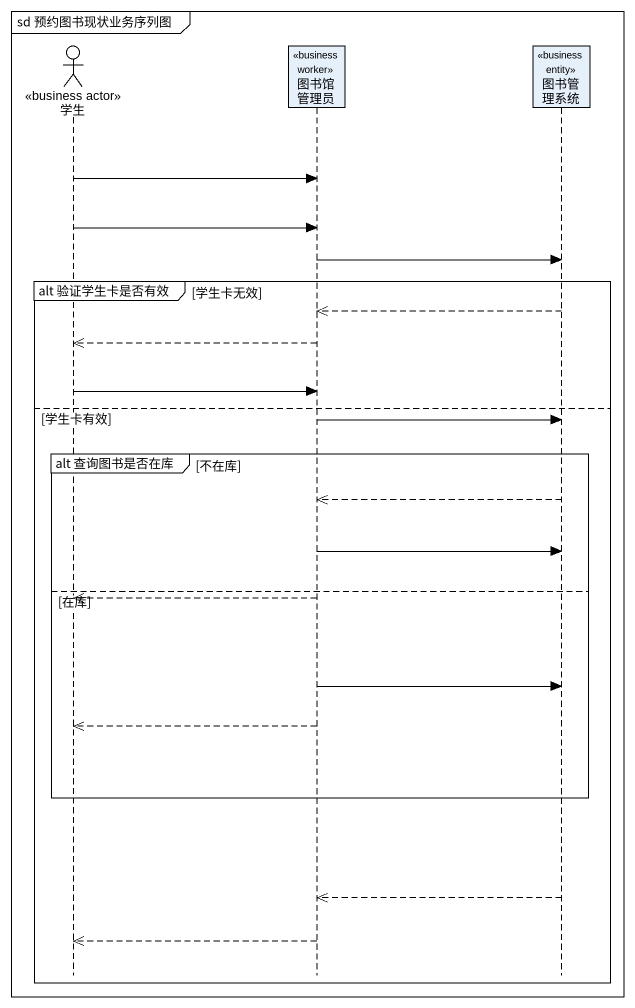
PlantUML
@startuml
mainframe sd 预约图书现状业务序列图
hide footbox
actor 学生 <<business actor>>
participant 图书馆管理员 <<business worker>>
participant 图书管理系统 <<business entity>>

学生 -> 图书馆管理员
学生 -> 图书馆管理员
图书馆管理员 -> 图书管理系统
group alt 验证学生卡是否有效 [学生卡无效]
  图书管理系统 -->> 图书馆管理员
  图书馆管理员 -->> 学生
  学生 -> 图书馆管理员
else 学生卡有效
  图书馆管理员 -> 图书管理系统
  group alt 查询图书是否在库 [不在库]
    图书管理系统 -->> 图书馆管理员
    图书馆管理员 -> 图书管理系统
  else 在库
    图书馆管理员 -->> 学生
    图书馆管理员 -> 图书管理系统
    图书馆管理员 -->> 学生
  end
  图书管理系统 -->> 图书馆管理员
  图书馆管理员 -->> 学生
end
@enduml
